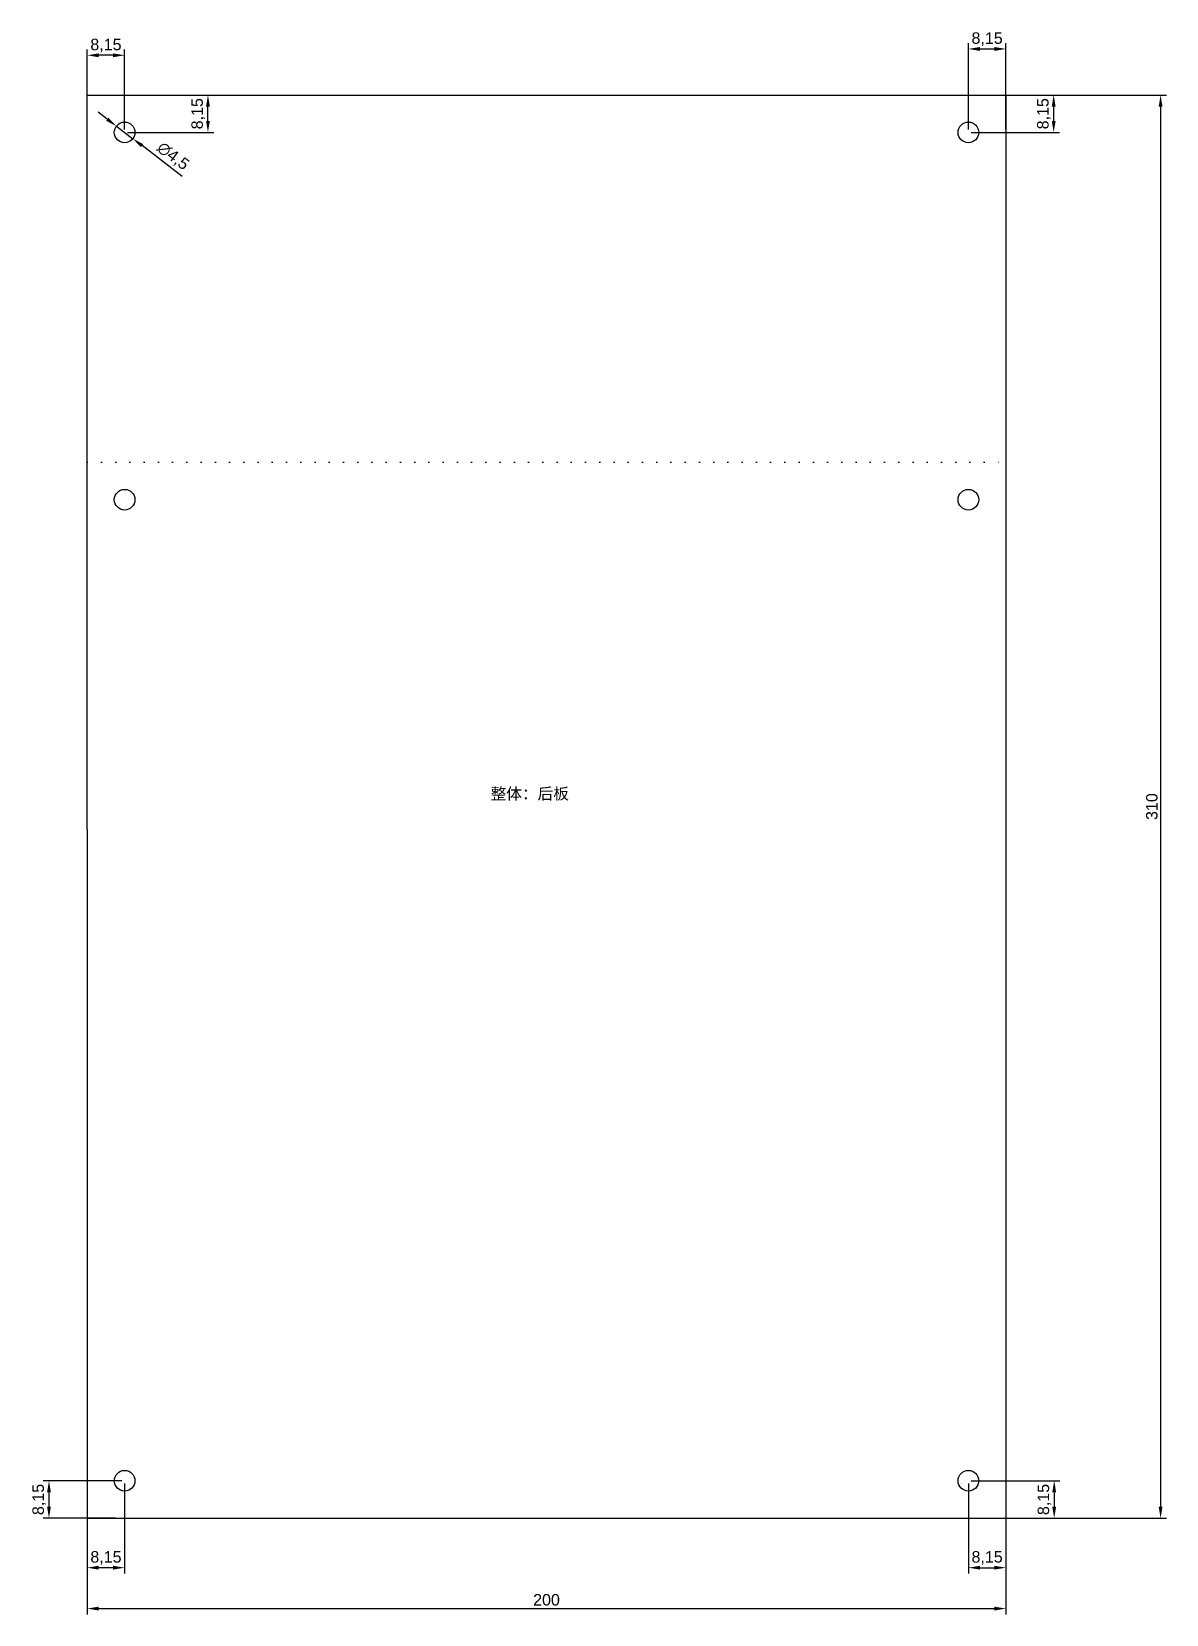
# Model space of a CAD drawing. Header units: millimetres. Extents: x 2838 to 7053, y 1147 to 1958.
# Drawn here: x 3160.3 to 3407.3, y 1613.5 to 1958.3 of the extents above; entities that cross this region are included whole.
import ezdxf

# ---------------------------------------------------------------- set-up
doc = ezdxf.new("R2010")
doc.units = ezdxf.units.MM
doc.header["$LTSCALE"] = 0.1
doc.linetypes.add('ACAD_ISO07W100', pattern=[3, 0, -3])
doc.styles.get("Standard").update_dxf_attribs({"font": 'arial.ttf'})
doc.dimstyles.new('ISO-25', dxfattribs={"dimtxt": 2.5, "dimasz": 2.5, "dimexe": 1.25, "dimexo": 0.625, "dimtad": 1, "dimtxsty": 'Standard', "dimcen": 2.5, "dimadec": 0, "dimazin": 0, "dimtfac": 1, "dimtmove": 0, "dimatfit": 3, "dimfxl": 0, "dimarcsym": 0})

# ---------------------------------------------------------------- blocks, each defined once
blk = doc.blocks.new('*D762')
at = {"color": 0, "lineweight": -2, "ltscale": 10, "transparency": 16777216}
for p, q in [((3172.4, 1633.86), (3172.4, 1613.53)), ((3372.4, 1633.86), (3372.4, 1613.53)), ((3174.9, 1614.78), (3369.9, 1614.78))]:
    blk.add_line(p, q, dxfattribs=at)
at = {"color": 0, "ltscale": 10, "transparency": 16777216}
for points in [[(3174.9, 1615.2), (3174.9, 1614.36), (3172.4, 1614.78)], [(3369.9, 1615.2), (3369.9, 1614.36), (3372.4, 1614.78)]]:
    blk.add_solid(points, dxfattribs=at)
at = {"layer": 'Defpoints', "color": 0, "ltscale": 10, "transparency": 16777216}
for p in [(3172.4, 1634.48), (3372.4, 1634.48), (3372.4, 1614.78)]:
    blk.add_point(p, dxfattribs=at)
at = {"color": 0, "ltscale": 10, "transparency": 16777216, "insert": (3272.4, 1616.68), "char_height": 2.5, "attachment_point": 5}
blk.add_mtext('200', dxfattribs=at)
blk = doc.blocks.new('*D763')
at = {"color": 0, "lineweight": -2, "ltscale": 10, "transparency": 16777216}
for p, q in [((3179.93, 1642.63), (3162.83, 1642.63)), ((3164.08, 1640.13), (3164.08, 1636.98)), ((3178.58, 1634.48), (3162.83, 1634.48))]:
    blk.add_line(p, q, dxfattribs=at)
at = {"color": 0, "ltscale": 10, "transparency": 16777216}
for points in [[(3163.66, 1640.13), (3164.49, 1640.13), (3164.08, 1642.63)], [(3163.66, 1636.98), (3164.49, 1636.98), (3164.08, 1634.48)]]:
    blk.add_solid(points, dxfattribs=at)
at = {"layer": 'Defpoints', "color": 0, "ltscale": 10, "transparency": 16777216}
for p in [(3180.55, 1642.63), (3164.08, 1634.48), (3179.2, 1634.48)]:
    blk.add_point(p, dxfattribs=at)
at = {"color": 0, "ltscale": 10, "transparency": 16777216, "insert": (3161.95, 1638.55), "char_height": 2.5, "attachment_point": 5, "rotation": 90}
blk.add_mtext('8,15', dxfattribs=at)
blk = doc.blocks.new('*D764')
at = {"color": 0, "lineweight": -2, "ltscale": 10, "transparency": 16777216}
for p, q in [((3364.26, 1642), (3364.26, 1622.44)), ((3372.4, 1640.14), (3372.4, 1622.44)), ((3366.76, 1623.69), (3369.9, 1623.69))]:
    blk.add_line(p, q, dxfattribs=at)
at = {"color": 0, "ltscale": 10, "transparency": 16777216}
for points in [[(3366.76, 1624.11), (3366.76, 1623.28), (3364.26, 1623.69)], [(3369.9, 1624.11), (3369.9, 1623.28), (3372.4, 1623.69)]]:
    blk.add_solid(points, dxfattribs=at)
at = {"layer": 'Defpoints', "color": 0, "ltscale": 10, "transparency": 16777216}
for p in [(3364.26, 1642.63), (3372.4, 1640.77), (3372.4, 1623.69)]:
    blk.add_point(p, dxfattribs=at)
at = {"color": 0, "ltscale": 10, "transparency": 16777216, "insert": (3368.33, 1625.82), "char_height": 2.5, "attachment_point": 5}
blk.add_mtext('8,15', dxfattribs=at)
blk = doc.blocks.new('*D765')
at = {"color": 0, "lineweight": -2, "ltscale": 10, "transparency": 16777216}
for p, q in [((3172.4, 1642), (3172.4, 1622.44)), ((3180.55, 1642), (3180.55, 1622.44)), ((3178.05, 1623.69), (3174.9, 1623.69))]:
    blk.add_line(p, q, dxfattribs=at)
at = {"color": 0, "ltscale": 10, "transparency": 16777216}
for points in [[(3174.9, 1624.11), (3174.9, 1623.28), (3172.4, 1623.69)], [(3178.05, 1624.11), (3178.05, 1623.28), (3180.55, 1623.69)]]:
    blk.add_solid(points, dxfattribs=at)
at = {"layer": 'Defpoints', "color": 0, "ltscale": 10, "transparency": 16777216}
for p in [(3172.4, 1642.63), (3180.55, 1642.63), (3172.4, 1623.69)]:
    blk.add_point(p, dxfattribs=at)
at = {"color": 0, "ltscale": 10, "transparency": 16777216, "insert": (3176.48, 1625.82), "char_height": 2.5, "attachment_point": 5}
blk.add_mtext('8,15', dxfattribs=at)
blk = doc.blocks.new('*D766')
at = {"color": 0, "lineweight": -2, "ltscale": 10, "transparency": 16777216}
for p, q in [((3364.88, 1642.63), (3384.19, 1642.63)), ((3382.94, 1640.13), (3382.94, 1636.98)), ((3364.88, 1634.48), (3384.19, 1634.48))]:
    blk.add_line(p, q, dxfattribs=at)
at = {"color": 0, "ltscale": 10, "transparency": 16777216}
for points in [[(3382.52, 1640.13), (3383.35, 1640.13), (3382.94, 1642.63)], [(3382.52, 1636.98), (3383.35, 1636.98), (3382.94, 1634.48)]]:
    blk.add_solid(points, dxfattribs=at)
at = {"layer": 'Defpoints', "color": 0, "ltscale": 10, "transparency": 16777216}
for p in [(3364.26, 1642.63), (3364.26, 1634.48), (3382.94, 1634.48)]:
    blk.add_point(p, dxfattribs=at)
at = {"color": 0, "ltscale": 10, "transparency": 16777216, "insert": (3380.81, 1638.55), "char_height": 2.5, "attachment_point": 5, "rotation": 90}
blk.add_mtext('8,15', dxfattribs=at)
blk = doc.blocks.new('*D790')
at = {"color": 0, "lineweight": -2, "ltscale": 0.1, "transparency": 16777216}
for p, q in [((3176.77, 1939.21), (3174.78, 1940.73)), ((3178.76, 1937.7), (3182.34, 1934.97)), ((3193.11, 1926.77), (3184.33, 1933.46))]:
    blk.add_line(p, q, dxfattribs=at)
at = {"color": 0, "ltscale": 0.1, "transparency": 16777216}
for points in [[(3177.02, 1939.54), (3176.52, 1938.88), (3178.76, 1937.7)], [(3184.58, 1933.79), (3184.08, 1933.13), (3182.34, 1934.97)]]:
    blk.add_solid(points, dxfattribs=at)
at = {"layer": 'Defpoints', "color": 0, "ltscale": 0.1, "transparency": 16777216}
for p in [(3178.76, 1937.7), (3182.34, 1934.97)]:
    blk.add_point(p, dxfattribs=at)
at = {"color": 0, "ltscale": 0.1, "transparency": 16777216, "insert": (3191.03, 1931.08), "char_height": 2.5, "attachment_point": 5, "rotation": 322.723}
blk.add_mtext('∅4,5', dxfattribs=at)
blk = doc.blocks.new('*D791')
at = {"color": 0, "lineweight": -2, "ltscale": 10, "transparency": 16777216}
for p, q in [((3178.79, 1944.48), (3199.94, 1944.48)), ((3198.69, 1938.83), (3198.69, 1941.98)), ((3181.17, 1936.33), (3199.94, 1936.33))]:
    blk.add_line(p, q, dxfattribs=at)
at = {"color": 0, "ltscale": 10, "transparency": 16777216}
for points in [[(3198.27, 1941.98), (3199.1, 1941.98), (3198.69, 1944.48)], [(3198.27, 1938.83), (3199.1, 1938.83), (3198.69, 1936.33)]]:
    blk.add_solid(points, dxfattribs=at)
at = {"layer": 'Defpoints', "color": 0, "ltscale": 10, "transparency": 16777216}
for p in [(3178.17, 1944.48), (3198.69, 1944.48), (3180.55, 1936.33)]:
    blk.add_point(p, dxfattribs=at)
at = {"color": 0, "ltscale": 10, "transparency": 16777216, "insert": (3196.56, 1940.41), "char_height": 2.5, "attachment_point": 5, "rotation": 90}
blk.add_mtext('8,15', dxfattribs=at)
blk = doc.blocks.new('*D789')
at = {"color": 0, "lineweight": -2, "ltscale": 10, "transparency": 16777216}
for p, q in [((3172.4, 1936.96), (3172.4, 1954.39)), ((3178.05, 1953.14), (3174.9, 1953.14)), ((3180.55, 1936.96), (3180.55, 1954.39))]:
    blk.add_line(p, q, dxfattribs=at)
at = {"color": 0, "ltscale": 10, "transparency": 16777216}
for points in [[(3174.9, 1953.55), (3174.9, 1952.72), (3172.4, 1953.14)], [(3178.05, 1953.55), (3178.05, 1952.72), (3180.55, 1953.14)]]:
    blk.add_solid(points, dxfattribs=at)
at = {"layer": 'Defpoints', "color": 0, "ltscale": 10, "transparency": 16777216}
for p in [(3172.4, 1953.14), (3172.4, 1936.33), (3180.55, 1936.33)]:
    blk.add_point(p, dxfattribs=at)
at = {"color": 0, "ltscale": 10, "transparency": 16777216, "insert": (3176.48, 1955.26), "char_height": 2.5, "attachment_point": 5}
blk.add_mtext('8,15', dxfattribs=at)
blk = doc.blocks.new('*D792')
at = {"color": 0, "lineweight": -2, "ltscale": 10, "transparency": 16777216}
for p, q in [((3364.25, 1936.96), (3364.25, 1955.77)), ((3372.4, 1936.96), (3372.4, 1955.77)), ((3366.75, 1954.52), (3369.9, 1954.52))]:
    blk.add_line(p, q, dxfattribs=at)
at = {"color": 0, "ltscale": 10, "transparency": 16777216}
for points in [[(3366.75, 1954.94), (3366.75, 1954.1), (3364.25, 1954.52)], [(3369.9, 1954.94), (3369.9, 1954.1), (3372.4, 1954.52)]]:
    blk.add_solid(points, dxfattribs=at)
at = {"layer": 'Defpoints', "color": 0, "ltscale": 10, "transparency": 16777216}
for p in [(3372.4, 1954.52), (3364.25, 1936.33), (3372.4, 1936.33)]:
    blk.add_point(p, dxfattribs=at)
at = {"color": 0, "ltscale": 10, "transparency": 16777216, "insert": (3368.33, 1956.65), "char_height": 2.5, "attachment_point": 5}
blk.add_mtext('8,15', dxfattribs=at)
blk = doc.blocks.new('*D793')
at = {"color": 0, "lineweight": -2, "ltscale": 10, "transparency": 16777216}
for p, q in [((3364.87, 1944.48), (3384.07, 1944.48)), ((3382.82, 1938.83), (3382.82, 1941.98)), ((3364.87, 1936.33), (3384.07, 1936.33))]:
    blk.add_line(p, q, dxfattribs=at)
at = {"color": 0, "ltscale": 10, "transparency": 16777216}
for points in [[(3382.41, 1941.98), (3383.24, 1941.98), (3382.82, 1944.48)], [(3382.41, 1938.83), (3383.24, 1938.83), (3382.82, 1936.33)]]:
    blk.add_solid(points, dxfattribs=at)
at = {"layer": 'Defpoints', "color": 0, "ltscale": 10, "transparency": 16777216}
for p in [(3364.25, 1944.48), (3382.82, 1944.48), (3364.25, 1936.33)]:
    blk.add_point(p, dxfattribs=at)
at = {"color": 0, "ltscale": 10, "transparency": 16777216, "insert": (3380.69, 1940.41), "char_height": 2.5, "attachment_point": 5, "rotation": 90}
blk.add_mtext('8,15', dxfattribs=at)
blk = doc.blocks.new('*D794')
at = {"color": 0, "lineweight": -2, "ltscale": 10, "transparency": 16777216}
for p, q in [((3373.03, 1944.48), (3407.35, 1944.48)), ((3406.1, 1941.98), (3406.1, 1636.98)), ((3373.03, 1634.48), (3407.35, 1634.48))]:
    blk.add_line(p, q, dxfattribs=at)
at = {"color": 0, "ltscale": 10, "transparency": 16777216}
for points in [[(3405.68, 1941.98), (3406.51, 1941.98), (3406.1, 1944.48)], [(3405.68, 1636.98), (3406.51, 1636.98), (3406.1, 1634.48)]]:
    blk.add_solid(points, dxfattribs=at)
at = {"layer": 'Defpoints', "color": 0, "ltscale": 10, "transparency": 16777216}
for p in [(3372.4, 1944.48), (3372.4, 1634.48), (3406.1, 1634.48)]:
    blk.add_point(p, dxfattribs=at)
at = {"color": 0, "ltscale": 10, "transparency": 16777216, "insert": (3404.2, 1789.48), "char_height": 2.5, "attachment_point": 5, "rotation": 90}
blk.add_mtext('310', dxfattribs=at)

msp = doc.modelspace()

# ---------------------------------------------------------------- linework, layer by layer
at = {"ltscale": 10}
for p, q in [((3172.401, 1784.481), (3172.401, 1944.481)), ((3172.401, 1944.481), (3372.401, 1944.481)), ((3372.401, 1944.481), (3372.401, 1784.481)), ((3172.401, 1784.481), (3172.401, 1634.481)), ((3372.401, 1784.481), (3372.401, 1634.481)), ((3172.401, 1634.481), (3372.401, 1634.481))]:
    msp.add_line(p, q, dxfattribs=at)
at = {"linetype": 'ACAD_ISO07W100', "ltscale": 10}
msp.add_line((3172.401, 1864.481), (3372.401, 1864.481), dxfattribs=at)
for centre in [(3180.55, 1936.335), (3364.25, 1936.335), (3180.55, 1856.335), (3364.25, 1856.335), (3180.551, 1642.629), (3364.255, 1642.628)]:
    msp.add_circle(centre, 2.25)

# ---------------------------------------------------------------- texts
at = {"insert": (3260.23, 1793.55), "char_height": 2.5, "attachment_point": 1}
msp.add_mtext_dynamic_manual_height_columns('{\\fSimSun|b0|i0|c134|p2;整体：后板}', width=23.74985, gutter_width=12.5, heights=[7.871], dxfattribs=at)

# ---------------------------------------------------------------- dimensions: what is measured, and where the dimension line sits
at = {"ltscale": 10}
for base, p1, p2, picture, middle in [((3372.401, 1954.518), (3364.25, 1936.335), (3372.401, 1936.335), '*D792', (3368.326, 1956.646)), ((3172.401, 1953.136), (3180.55, 1936.335), (3172.401, 1936.335), '*D789', (3176.476, 1955.264)), ((3172.401, 1623.693), (3180.551, 1642.629), (3172.401, 1642.629), '*D765', (3176.476, 1625.82)), ((3372.401, 1623.693), (3364.255, 1642.628), (3372.401, 1640.768), '*D764', (3368.328, 1625.82)), ((3372.401, 1614.779), (3172.401, 1634.481), (3372.401, 1634.481), '*D762', (3272.401, 1616.681))]:
    dim = msp.add_linear_dim(base=base, p1=p1, p2=p2, dimstyle='ISO-25', dxfattribs=at)
    dim.commit()
    dim.dimension.update_dxf_attribs({"geometry": picture, "text_midpoint": middle})
for base, p1, p2, picture, middle in [((3198.687, 1944.481), (3180.55, 1936.335), (3178.17, 1944.481), '*D791', (3196.56, 1940.408)), ((3382.822, 1944.481), (3364.25, 1936.335), (3364.25, 1944.481), '*D793', (3380.695, 1940.408)), ((3406.098, 1634.481), (3372.401, 1944.481), (3372.401, 1634.481), '*D794', (3404.196, 1789.481)), ((3164.076, 1634.481), (3180.551, 1642.629), (3179.201, 1634.481), '*D763', (3161.949, 1638.555)), ((3382.935, 1634.481), (3364.255, 1642.628), (3364.255, 1634.481), '*D766', (3380.808, 1638.555))]:
    dim = msp.add_linear_dim(base=base, p1=p1, p2=p2, angle=90, dimstyle='ISO-25', dxfattribs=at)
    dim.commit()
    dim.dimension.update_dxf_attribs({"geometry": picture, "text_midpoint": middle})
at = {"ltscale": 0.1}
dim = msp.add_diameter_dim_2p(p1=(3178.76, 1937.697), p2=(3182.34, 1934.972), dimstyle='ISO-25', dxfattribs=at)
dim.commit()
dim.dimension.update_dxf_attribs({"geometry": '*D790', "text_midpoint": (3191.03, 1931.082)})

doc.saveas('drawing.dxf')
